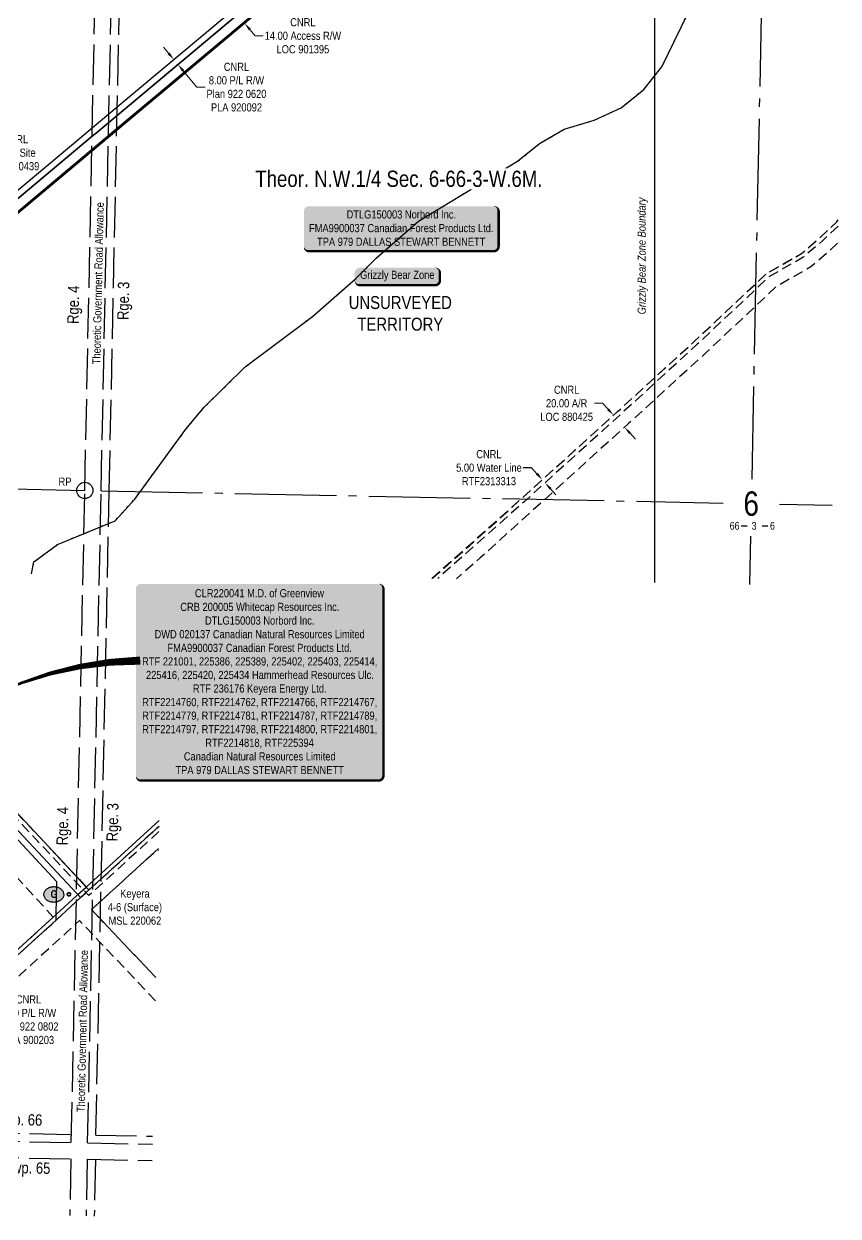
# Model space of a CAD drawing. Extents: x 402981 to 415543, y 6059617 to 6063944.
# Drawn here: x 406216 to 407220, y 6059641 to 6061111 of the extents above; entities that cross this region are included whole.
import ezdxf
from ezdxf.enums import TextEntityAlignment as Align

# ---------------------------------------------------------------- set-up
doc = ezdxf.new("R2010")
doc.units = 0
doc.header["$LTSCALE"] = 5
doc.header["$PDMODE"] = 34
doc.header["$PDSIZE"] = 5
for name, pattern in [('DASHDOT2', [12.7, 6.35, -3.175, 0, -3.175]), ('foc-ACCESSROAD', [3.75, 2.5, -1.25]), ('foc-QUARTERLINE', [33, 25, -3, 2, -3]), ('foc-UNSURVEYED', [12.5, 10, -2.5]), ('foc-WHEELTRACKS', [2, 0.4, -1.6])]:
    doc.linetypes.add(name, pattern=pattern)
doc.layers.get('Defpoints').update_dxf_attribs({"color": 9})
for name, color, linetype in [('10', 1, 'Continuous'), ('35', 37, 'Continuous'), ('9', 3, 'Continuous'), ('AS-SURFACE IMPACT', 7, 'Continuous'), ('AS-WILDLIFE', 131, 'DASHDOT2'), ('AS-WILDLIFE-BLOCK', 131, 'Continuous'), ('C-SYMBOL', 7, 'Continuous'), ('D-TXT', 6, 'Continuous'), ('F-AR', 190, 'foc-ACCESSROAD'), ('F-RW', 190, 'Continuous'), ('F-WS', 190, 'foc-ACCESSROAD'), ('L-QSEC', 8, 'foc-QUARTERLINE'), ('L-ROAD-T', 7, 'Continuous'), ('L-SECLBL', 7, 'Continuous'), ('L-UNS-T', 3, 'Continuous'), ('L-USEC', 7, 'foc-UNSURVEYED'), ('P-PROPOSED', 10, 'Continuous'), ('P-TEMP-BLUE', 160, 'Continuous'), ('T-WATER-P3', 160, 'foc-WHEELTRACKS')]:
    doc.layers.add(name, color=color, linetype=linetype)
for name, color, linetype, lineweight in [('F-AR-T', 190, 'Continuous', 9), ('F-RW-T', 190, 'Continuous', 9), ('F-WS-T', 190, 'Continuous', 9)]:
    doc.layers.add(name, color=color, linetype=linetype, lineweight=lineweight)
doc.styles.add('175L', font='ARIALN.TTF', dxfattribs={"height": 20})
doc.styles.add('240', font='ARIALN.TTF', dxfattribs={"height": 30})
doc.styles.add('80', font='ARIALN.TTF', dxfattribs={"height": 10})
doc.styles.add('80CG', font='ARIALN.TTF', dxfattribs={"height": 10})
doc.styles.add('80L', font='ARIALN.TTF', dxfattribs={"height": 10})
doc.styles.add('BOLD', font='ARIALNB.TTF')
doc.styles.add('foc-LtypeFont', font='ARIALN.TTF', dxfattribs={"height": 7.35})
doc.styles.add('SIMPLEX', font='ARIALN.TTF')
doc.linetypes.add('foc-TOPO-flowdirection-NOLINE', pattern='A,0,[">",foc-LtypeFont,S=0.3,R=0,X=0,Y=-0.945],-20,[">",foc-LtypeFont,S=0.3,R=0,X=0,Y=-0.945],0', length=20)
doc.dimstyles.new('Compass 5 000', dxfattribs={"dimscale": 5, "dimtxt": 9, "dimasz": 2, "dimexe": 0.2, "dimexo": 0.0625, "dimgap": 0.5, "dimtad": 0, "dimtih": 1, "dimtoh": 1, "dimzin": 0, "dimdsep": 46, "dimtxsty": '80CG', "dimcen": 0.1, "dimse1": 1, "dimse2": 1, "dimclrd": 256, "dimclrt": 256, "dimaunit": 1, "dimadec": 4, "dimazin": 0, "dimtfac": 0.06, "dimtofl": 0, "dimtmove": 0, "dimatfit": 1, "dimfxl": 0.2, "dimtolj": 1, "dimtzin": 0, "dimlwd": -1, "dimarcsym": 0})

# ---------------------------------------------------------------- blocks, each defined once
blk = doc.blocks.new('L-SECLBL')
at = {"layer": '9', "color": 7}
for p, q in [((-5.1, -27.8), (-12.3, -27.8)), ((20.7, -27.8), (13.5, -27.8))]:
    blk.add_line(p, q, dxfattribs=at)
at = {"layer": '10', "color": 2, "style": 'SIMPLEX'}
blk.add_attdef('SEC', text='', height=30, dxfattribs=at).set_placement((0, 0), align=Align.MIDDLE)
at = {"layer": '10', "color": 5, "style": '80L'}
blk.add_attdef('TWP', text='', height=9.5, dxfattribs=at).set_placement((-14.4, -27.4), align=Align.MIDDLE_RIGHT)
blk.add_attdef('RGE', text='', height=9.5, dxfattribs=at).set_placement((3.6, -27.4), align=Align.MIDDLE_CENTER)
blk.add_attdef('MER', text='', height=9.5, dxfattribs=at).set_placement((23.2, -27.4), align=Align.MIDDLE_LEFT)
blk = doc.blocks.new('*D561')
at = {"layer": 'Defpoints', "color": 0, "transparency": 16777216}
for p in [(406976.6, 6060658.7), (406990.1, 6060643.9), (406943.1, 6060628.1)]:
    blk.add_point(p, dxfattribs=at)
at = {"layer": 'F-AR-T', "transparency": 16777216}
for p, q in [((406929.6, 6060642.9), (406919.6, 6060642.9)), ((406936.4, 6060635.5), (406929.6, 6060642.9)), ((406963.4, 6060606), (406970.1, 6060598.6))]:
    blk.add_line(p, q, dxfattribs=at)
for points in [[(406937.6, 6060636.6), (406935.2, 6060634.4), (406943.1, 6060628.1)], [(406964.6, 6060607.1), (406962.2, 6060604.9), (406956.6, 6060613.4)]]:
    blk.add_solid(points, dxfattribs=at)
at = {"layer": 'F-AR-T', "transparency": 16777216, "insert": (406885.3, 6060642.9), "char_height": 10, "attachment_point": 5, "style": '80CG'}
blk.add_mtext('\\A1;CNRL\\P20.00 A/R\\PLOC 880425', dxfattribs=at)
blk = doc.blocks.new('*D576')
at = {"layer": 'Defpoints', "color": 0, "transparency": 16777216}
for p in [(406479.4, 6061122.1), (406488.4, 6061111.4), (406488.4, 6061111.3)]:
    blk.add_point(p, dxfattribs=at)
at = {"layer": 'F-AR-T', "transparency": 16777216}
for p, q in [((406473, 6061129.8), (406466.6, 6061137.4)), ((406494.9, 6061103.7), (406501.3, 6061096)), ((406501.3, 6061096), (406511.3, 6061096))]:
    blk.add_line(p, q, dxfattribs=at)
for points in [[(406474.3, 6061130.8), (406471.8, 6061128.7), (406479.5, 6061122.1)], [(406496.1, 6061104.8), (406493.6, 6061102.6), (406488.4, 6061111.4)]]:
    blk.add_solid(points, dxfattribs=at)
at = {"layer": 'F-AR-T', "transparency": 16777216, "insert": (406560.2, 6061096), "char_height": 10, "attachment_point": 5, "style": '80CG'}
blk.add_mtext('\\A1;CNRL\\P14.00 Access R/W\\PLOC 901395', dxfattribs=at)
blk = doc.blocks.new('*D647')
at = {"layer": 'Defpoints', "color": 0, "transparency": 16777216}
for p in [(406142.9, 6059909.3), (406146.2, 6059905.6), (406149.7, 6059908.8)]:
    blk.add_point(p, dxfattribs=at)
at = {"layer": 'F-RW-T', "transparency": 16777216}
for p, q in [((406139.5, 6059919.8), (406132.8, 6059927.2)), ((406156.4, 6059901.4), (406173.3, 6059882.9)), ((406173.3, 6059882.9), (406183.3, 6059882.9))]:
    blk.add_line(p, q, dxfattribs=at)
for points in [[(406140.8, 6059921), (406138.3, 6059918.7), (406146.3, 6059912.5)], [(406157.6, 6059902.5), (406155.2, 6059900.3), (406149.7, 6059908.8)]]:
    blk.add_solid(points, dxfattribs=at)
at = {"layer": 'F-RW-T', "transparency": 16777216, "insert": (406222, 6059882.9), "char_height": 10, "attachment_point": 5, "style": '80CG'}
blk.add_mtext('\\A1;CNRL\\P5.00 P/L R/W\\PPlan 922 0802\\PPLA 900203', dxfattribs=at)
blk = doc.blocks.new('*D650')
at = {"layer": 'Defpoints', "color": 0, "transparency": 16777216}
for p in [(406400.1, 6061066.1), (406405.2, 6061059.9), (406406.1, 6061060.7)]:
    blk.add_point(p, dxfattribs=at)
at = {"layer": 'F-RW-T', "transparency": 16777216}
for p, q in [((406394.6, 6061074.5), (406388.2, 6061082.1)), ((406412.6, 6061053), (406429.6, 6061032.7)), ((406429.6, 6061032.7), (406439.6, 6061032.7))]:
    blk.add_line(p, q, dxfattribs=at)
for points in [[(406395.9, 6061075.5), (406393.3, 6061073.4), (406401, 6061066.8)], [(406413.8, 6061054.1), (406411.3, 6061051.9), (406406.1, 6061060.7)]]:
    blk.add_solid(points, dxfattribs=at)
at = {"layer": 'F-RW-T', "transparency": 16777216, "insert": (406478.3, 6061032.7), "char_height": 10, "attachment_point": 5, "style": '80CG'}
blk.add_mtext('\\A1;CNRL\\P8.00 P/L R/W\\PPlan 922 0620\\PPLA 920092', dxfattribs=at)
blk = doc.blocks.new('*U662')
h = blk.add_hatch(color=255)
edge = h.paths.add_edge_path()
edge.add_line((-146.5, -122), (146.5, -122))
edge.add_arc((146.5, -116), 6, 270, 360)
edge.add_line((152.5, -116), (152.5, 114.5))
edge.add_arc((146.5, 114.5), 6, 0, 90)
edge.add_line((146.5, 120.5), (-146.5, 120.5))
edge.add_arc((-146.5, 114.5), 6, 90, 180)
edge.add_line((-152.5, 114.5), (-152.5, -116))
edge.add_arc((-146.5, -116), 6, 180, 270)
at = {"color": 44, "flags": 128}
blk.add_lwpolyline([(-146.5, -122, 3, 3, 0), (146.5, -122, 3, 3, 0.414214), (152.5, -116, 3, 3, 0), (152.5, 114.5, 3, 0, 0.414214), (146.5, 120.5, 0, 0, 0), (-146.5, 120.5, 0, 0, 0.414214), (-152.5, 114.5, 0, 0, 0), (-152.5, -116, 0, 3, 0.414214)], format="xyseb", close=True, dxfattribs=at)
at = {"color": 44, "style": '80'}
blk.add_attdef('ENTER_TEXT_001', (-36, -5), '', height=10, dxfattribs=at)
blk = doc.blocks.new('*U679')
h = blk.add_hatch(color=255)
edge = h.paths.add_edge_path()
edge.add_line((-114, -28.5), (114, -28.5))
edge.add_arc((114, -22.5), 6, 270, 360)
edge.add_line((120, -22.5), (120, 21))
edge.add_arc((114, 21), 6, 0, 90)
edge.add_line((114, 27), (-114, 27))
edge.add_arc((-114, 21), 6, 90, 180)
edge.add_line((-120, 21), (-120, -22.5))
edge.add_arc((-114, -22.5), 6, 180, 270)
at = {"color": 44, "flags": 128}
blk.add_lwpolyline([(-114, -28.5, 3, 3, 0), (114, -28.5, 3, 3, 0.414214), (120, -22.5, 3, 3, 0), (120, 21, 3, 0, 0.414214), (114, 27, 0, 0, 0), (-114, 27, 0, 0, 0.414214), (-120, 21, 0, 0, 0), (-120, -22.5, 0, 3, 0.414214)], format="xyseb", close=True, dxfattribs=at)
at = {"color": 44, "style": '80'}
blk.add_attdef('ENTER_TEXT_001', (-36, -5), '', height=10, dxfattribs=at)
blk = doc.blocks.new('*U688')
h = blk.add_hatch(color=255)
edge = h.paths.add_edge_path()
edge.add_line((-46.5, -11.5), (46.5, -11.5))
edge.add_arc((46.5, -5.5), 6, 270, 360)
edge.add_line((52.5, -5.5), (52.5, 4))
edge.add_arc((46.5, 4), 6, 0, 90)
edge.add_line((46.5, 10), (-46.5, 10))
edge.add_arc((-46.5, 4), 6, 90, 180)
edge.add_line((-52.5, 4), (-52.5, -5.5))
edge.add_arc((-46.5, -5.5), 6, 180, 270)
at = {"color": 131, "flags": 128}
blk.add_lwpolyline([(-46.5, -11.5, 3, 3, 0), (46.5, -11.5, 3, 3, 0.414214), (52.5, -5.5, 3, 3, 0), (52.5, 4, 3, 0, 0.414214), (46.5, 10, 0, 0, 0), (-46.5, 10, 0, 0, 0.414214), (-52.5, 4, 0, 0, 0), (-52.5, -5.5, 0, 3, 0.414214)], format="xyseb", close=True, dxfattribs=at)
at = {"color": 131, "style": '80'}
blk.add_attdef('ENTER_TEXT_001', (-36, -5), '', height=10, dxfattribs=at)
blk = doc.blocks.new('AA')
at = {"const_width": 4}
blk.add_lwpolyline([(-1, 0, 1), (1, 0, 1)], format="xyb", close=True, dxfattribs=at)
blk.add_circle((0, 0), 2)
blk = doc.blocks.new('Route_Letters')
h = blk.add_hatch(color=255)
h.dxf.hatch_style = 1
edge = h.paths.add_edge_path()
edge.add_ellipse((-0.1, 0.5), major_axis=(-12, 0), ratio=0.789318, start_angle=0, end_angle=360)
at = {"color": 5}
blk.add_open_spline([(-12.3, 0.5), (-12.3, -0.3), (-12.2, -1), (-11.7, -2.8), (-11.1, -3.9), (-9.6, -5.8), (-8.5, -6.7), (-6.2, -8), (-4.9, -8.5), (-2.1, -9.2), (-0.7, -9.3), (2.2, -9.1), (3.6, -8.8), (6.3, -7.9), (7.5, -7.2), (9.5, -5.6), (10.4, -4.6), (11.6, -2.5), (12, -1.4), (12.2, 0.9), (12, 2.1), (11.2, 4.3), (10.5, 5.4), (8.8, 7.2), (7.7, 8), (5.3, 9.2), (3.9, 9.7), (1.1, 10.2), (-0.4, 10.2), (-3.2, 9.9), (-4.6, 9.6), (-7.2, 8.5), (-8.3, 7.7), (-10.2, 6), (-11, 5), (-12, 2.9), (-12.3, 1.7), (-12.3, 0.5), (-12.3, 0.5), (-12.3, 0.5)], degree=3, knots=[0, 0, 0, 0, 0.219529, 0.219529, 0.575727, 0.575727, 0.931924, 0.931924, 1.288121, 1.288121, 1.644318, 1.644318, 2.000515, 2.000515, 2.356712, 2.356712, 2.712909, 2.712909, 3.069107, 3.069107, 3.425304, 3.425304, 3.781501, 3.781501, 4.137698, 4.137698, 4.493895, 4.493895, 4.850092, 4.850092, 5.20629, 5.20629, 5.562487, 5.562487, 5.918684, 5.918684, 6.274881, 6.274881, 6.283185, 6.283185, 6.283185, 6.283185], dxfattribs=at)
at = {"color": 14, "style": 'BOLD'}
blk.add_attdef('A', text='', height=9.5, dxfattribs=at).set_placement((0.2, 1), align=Align.MIDDLE)
blk = doc.blocks.new('RP')
at = {"layer": '35', "color": 3}
blk.add_circle((0, 0), 10, dxfattribs=at)
at = {"layer": '35', "color": 3, "style": '80'}
blk.add_attdef('RP_001', (-32.4, 5.8), '', height=10, dxfattribs=at)
blk = doc.blocks.new('*D815')
at = {"layer": 'Defpoints', "color": 0, "transparency": 16777216}
for p in [(406855.3, 6060548.6), (406858.1, 6060551.1), (406861.4, 6060547.4)]:
    blk.add_point(p, dxfattribs=at)
at = {"layer": 'P-TEMP-BLUE', "transparency": 16777216}
for p, q in [((406841.9, 6060563.5), (406831.9, 6060563.5)), ((406848.6, 6060556.1), (406841.9, 6060563.5)), ((406865.4, 6060537.5), (406872.1, 6060530.1))]:
    blk.add_line(p, q, dxfattribs=at)
for points in [[(406849.9, 6060557.2), (406847.4, 6060554.9), (406855.3, 6060548.6)], [(406866.6, 6060538.6), (406864.2, 6060536.4), (406858.7, 6060544.9)]]:
    blk.add_solid(points, dxfattribs=at)
at = {"layer": 'P-TEMP-BLUE', "transparency": 16777216, "insert": (406789.5, 6060563.5), "char_height": 10, "attachment_point": 5, "style": '80CG'}
blk.add_mtext('\\A1;CNRL\\P5.00 Water Line\\PRTF2313313', dxfattribs=at)

msp = doc.modelspace()

# ---------------------------------------------------------------- hatches: boundary and pattern name
at = {"layer": 'P-PROPOSED'}
h = msp.add_hatch(color=256, dxfattribs=at)
h.dxf.hatch_style = 1
h.paths.add_polyline_path([(405711.676, 6060412.872), (405687.843, 6060441.478), (405706.61, 6060457.113), (405803.065, 6060532.605), (405813.105, 6060541.999), (405979.699, 6060363.944), (405987.007, 6060370.781), (405823.829, 6060545.215), (405824.572, 6060557.669), (406049.226, 6060745.913), (406298.731, 6060955.012), (406329.433, 6060980.739), (406749.138, 6061332.443), (406919.497, 6061475.211), (406924.276, 6061586.789), (406936.926, 6061603.998), (406955.675, 6061603.606), (406958.907, 6061749.32), (406930.034, 6061749.954), (406883.389, 6061771.388), (406834.997, 6061883.756), (406896.892, 6061978.326), (406916.788, 6062008.728), (406887.078, 6062121.646), (406828.198, 6062198.542), (406685.44, 6062370.435), (406686.875, 6062385.999), (406693.712, 6062391.674), (406701.388, 6062398.044), (406703.745, 6062400.006), (406610.996, 6062511.682), (406604.576, 6062519.413), (406578.151, 6062551.231), (406556.982, 6062533.667), (406549.286, 6062534.374), (406400.839, 6062713.122), (406402.726, 6062734.347), (406394.899, 6062743.656), (406383.465, 6062734.043), (406365.985, 6062755.091), (406336.552, 6062790.499), (406288.711, 6062847.852), (406279.286, 6062859.474), (406269.84, 6062871.123), (406206.118, 6062949.712), (406181.037, 6062980.445), (406177.201, 6062985.179), (406167.776, 6062996.794), (405948.445, 6063267.118), (405878.985, 6063254.591), (405836.062, 6063258.424), (405836.24, 6063260.416), (405878.895, 6063256.607), (405949.253, 6063269.296), (406169.329, 6062998.054), (406178.755, 6062986.438), (406182.589, 6062981.707), (406207.669, 6062950.974), (406271.393, 6062872.383), (406280.84, 6062860.734), (406290.256, 6062849.122), (406338.089, 6062791.779), (406367.524, 6062756.368), (406383.718, 6062736.868), (406395.143, 6062746.474), (406404.791, 6062734.998), (406402.904, 6062713.766), (406550.295, 6062536.29), (406556.341, 6062535.734), (406578.412, 6062554.047), (406606.114, 6062520.69), (406612.535, 6062512.959), (406706.56, 6062399.747), (406702.666, 6062396.506), (406694.99, 6062390.135), (406688.791, 6062384.989), (406687.507, 6062371.076), (406829.762, 6062199.789), (406888.91, 6062122.543), (406918.949, 6062008.377), (406898.565, 6061977.231), (406837.259, 6061883.56), (406884.922, 6061772.885), (406930.493, 6061751.944), (406960.951, 6061751.275), (406957.631, 6061601.565), (406937.923, 6061601.977), (406926.248, 6061586.095), (406921.457, 6061474.244), (406750.423, 6061330.91), (406330.717, 6060979.206), (406300.016, 6060953.479), (406050.51, 6060744.38), (405826.517, 6060556.69), (405825.877, 6060545.953), (405989.833, 6060370.687), (405979.605, 6060361.117), (405813.011, 6060539.172), (405804.367, 6060531.085), (405707.867, 6060455.557), (405690.66, 6060441.222), (405713.213, 6060414.152)])

# ---------------------------------------------------------------- linework, layer by layer
at = {"layer": 'AS-SURFACE IMPACT', "color": 44, "flags": 128}
msp.add_lwpolyline([(406146.393, 6060266.074, 0, 9.996, -0.13114637), (406359.611, 6060325.693, 0, 0, 0)], format="xyseb", dxfattribs=at)
at = {"layer": 'AS-WILDLIFE', "const_width": 2, "flags": 128}
msp.add_lwpolyline([(405448.474, 6063348.749), (406993.795, 6062355.327), (406993.795, 6060421.621)], dxfattribs=at)
at = {"layer": 'F-AR', "color": 160, "flags": 128}
for points in [[(406719.035, 6060427.042), (406829.091, 6060524.873), (406948.073, 6060632.624), (407042.847, 6060719.312), (407131.659, 6060802.834), (407174.744, 6060827.544), (407197.292, 6060847.034), (407218.323, 6060866.83), (407219.974, 6060869.516)], [(407219.806, 6060861.362), (407200.64, 6060843.322), (407177.648, 6060823.448), (407134.655, 6060798.791), (407046.246, 6060715.648), (406951.437, 6060628.928), (406832.428, 6060521.153), (406726.394, 6060426.897)], [(406382.674, 6060114.795), (406296.228, 6060035.875), (406124.9, 6060219.001), (406118.327, 6060212.851), (405811.529, 6060540.756), (405647.636, 6060405.378), (405620.999, 6060434.294), (405616.125, 6060449.796), (405622.265, 6060461.476), (405712.983, 6060537.918), (405716.203, 6060534.096), (405626.086, 6060458.46), (405621.496, 6060449.272), (405625.25, 6060436.662), (405647.766, 6060412.595), (405811.983, 6060546.283), (406118.562, 6060219.915), (406125.135, 6060226.065), (406296.505, 6060042.895), (406382.817, 6060121.693)]]:
    msp.add_lwpolyline(points, dxfattribs=at)
at = {"layer": 'F-AR', "flags": 128}
for points in [[(406719.895, 6060427.025), (406728.161, 6060434.277), (406765.482, 6060467.28), (406829.091, 6060524.873), (406948.073, 6060632.624), (407042.847, 6060719.312), (407118.327, 6060790.297), (407131.659, 6060802.834), (407174.744, 6060827.544), (407197.292, 6060847.034), (407218.323, 6060866.83), (407219.974, 6060869.516)], [(407219.375, 6060840.356), (407210.69, 6060832.181), (407186.365, 6060811.155), (407143.647, 6060786.656), (407117.752, 6060762.305), (407056.446, 6060704.649), (406961.532, 6060617.834), (406858.248, 6060524.299), (406778.818, 6060452.377), (406749.488, 6060426.441)], [(405877.247, 6059650.415), (405872.713, 6059655.829), (405875.283, 6059658.177), (405886.529, 6059668.447), (405889.206, 6059670.893), (405892.433, 6059673.839), (405894.885, 6059676.08), (405897.773, 6059678.718), (405911.277, 6059691.05), (405941.563, 6059718.705), (405959.472, 6059735.068), (405963.164, 6059738.44), (405973.802, 6059748.151), (406176.105, 6059932.924), (406190.869, 6059946.411), (406255.859, 6060005.771), (406280.869, 6060028.613), (406286.173, 6060033.458), (406296.505, 6060042.895), (406311.618, 6060056.699), (406382.817, 6060121.727)], [(406382.246, 6060094.121), (406311.047, 6060029.092), (406309.992, 6060028.129), (406299.67, 6060018.701), (406310.592, 6060007.147), (406378.948, 6059934.846)], [(406378.359, 6059906.37), (406310.003, 6059978.668), (406284.904, 6060005.215), (406280.297, 6060001.007), (406269.346, 6059991.004), (406171.008, 6059901.184), (406002.743, 6059747.501), (405970.503, 6059718.054), (405955.06, 6059703.957), (405904.407, 6059657.693), (405895.977, 6059649.99)]]:
    msp.add_lwpolyline(points, dxfattribs=at)
at = {"layer": 'F-RW'}
for points in [[(406750.423, 6061330.91), (406330.717, 6060979.206), (406300.016, 6060953.479), (406050.51, 6060744.38)], [(406188.499, 6060888.722), (406300.621, 6060982.681), (406331.322, 6061008.411), (406716.955, 6061331.571)], [(406729.129, 6061331.331), (406331.102, 6060997.791), (406305.759, 6060976.553), (406300.401, 6060972.062), (406192.439, 6060881.586)], [(406192.44, 6060881.584), (406300.401, 6060972.062), (406305.759, 6060976.553), (406331.102, 6060997.791), (406729.13, 6061331.33)], [(405811.529, 6060540.756), (406281.082, 6060038.9), (406282.758, 6060037.108), (406286.173, 6060033.458), (406280.869, 6060028.613), (406280.869, 6060028.613), (406255.859, 6060005.771), (406256.015, 6060012.683), (406256.934, 6060053), (406166.816, 6060149.315)], [(406025.468, 6060332.595), (406281.496, 6060058.939), (406293.091, 6060046.545), (406296.505, 6060042.895), (406296.505, 6060042.895), (406286.173, 6060033.458), (406282.758, 6060037.108), (406281.081, 6060038.9), (405811.529, 6060540.756)], [(406382.817, 6060121.727), (406311.618, 6060056.699), (406296.505, 6060042.895), (406286.173, 6060033.458), (406280.869, 6060028.613), (406255.859, 6060005.771), (406190.868, 6059946.412), (406176.105, 6059932.924), (405973.802, 6059748.151), (405963.165, 6059738.44), (405959.472, 6059735.067), (405941.563, 6059718.705), (405911.278, 6059691.049), (405897.773, 6059678.717), (405894.885, 6059676.079), (405892.433, 6059673.839), (405889.206, 6059670.893), (405885.249, 6059670.461), (405868.525, 6059668.637), (405862.522, 6059667.983), (405842.509, 6059651.204)], [(406187.497, 6059950.1), (406252.488, 6060009.462), (406256.015, 6060012.683), (406281.011, 6060035.507), (406282.758, 6060037.108), (406293.09, 6060046.545), (406311.761, 6060063.598), (406382.96, 6060128.627)]]:
    msp.add_lwpolyline(points, dxfattribs=at)
at = {"layer": 'F-WS', "flags": 128}
msp.add_lwpolyline([(406166.075, 6059930.532), (406086.337, 6059857.702), (406076.231, 6059868.769), (406066.123, 6059879.844), (405998.681, 6059953.701), (406164.823, 6060105.445), (406242.359, 6060020.527), (406252.488, 6060009.462), (406187.497, 6059950.1), (406172.734, 6059936.613), (406166.075, 6059930.532)], close=True, dxfattribs=at)
msp.add_lwpolyline([(406378.948, 6059934.847), (406310.593, 6060007.147), (406299.67, 6060018.701), (406309.992, 6060028.129), (406311.047, 6060029.092), (406380.858, 6060092.85), (406382.19, 6060091.441)], dxfattribs=at)
at = {"layer": 'L-QSEC'}
for p, q in [((407129.271, 6061323.45), (407113.38, 6060549.288)), ((405524.858, 6060552.742), (406291.362, 6060535.499)), ((406311.478, 6060535.102), (407078.227, 6060519.973)), ((407147.496, 6060518.606), (407212.744, 6060517.319)), ((407111.943, 6060479.303), (407110.712, 6060419.314))]:
    msp.add_line(p, q, dxfattribs=at)
at = {"layer": 'L-USEC'}
for p, q in [((406291.362, 6060535.499), (406308.012, 6061339.66)), ((406311.478, 6060535.083), (406328.128, 6061339.243)), ((406321.518, 6060534.904), (406338.168, 6061339.064)), ((406274.714, 6059731.351), (406291.362, 6060535.499)), ((406294.83, 6059730.954), (406311.478, 6060535.083)), ((406305.079, 6059740.796), (406321.518, 6060534.904)), ((405473.355, 6059749.382), (406274.714, 6059731.351)), ((405473.532, 6059759.424), (406274.922, 6059741.391)), ((406305.079, 6059740.796), (406374.903, 6059739.419)), ((405472.903, 6059729.267), (406274.298, 6059711.235)), ((406294.83, 6059730.954), (406374.695, 6059729.378)), ((406274.298, 6059711.235), (406272.853, 6059641.433)), ((406294.414, 6059710.838), (406292.968, 6059640.977)), ((406294.414, 6059710.838), (406374.278, 6059709.263)), ((406304.454, 6059710.64), (406303.008, 6059640.749))]:
    msp.add_line(p, q, dxfattribs=at)
at = {"layer": 'P-PROPOSED', "flags": 128}
for points in [[(406049.226, 6060745.913), (406298.731, 6060955.012), (406329.433, 6060980.739), (406749.138, 6061332.443)], [(406750.423, 6061330.91), (406330.717, 6060979.206), (406300.016, 6060953.479), (406050.51, 6060744.38)]]:
    msp.add_lwpolyline(points, dxfattribs=at)
at = {"layer": 'T-WATER-P3', "flags": 128}
msp.add_lwpolyline([(406225.56, 6060432.637), (406228.672, 6060447.488), (406257.654, 6060468.974), (406328.59, 6060498.111), (406352.861, 6060524.726), (406416.075, 6060610.936), (406439.037, 6060638.395), (406489.089, 6060687.863), (406571.903, 6060749.9), (406625.229, 6060796.429), (406650.508, 6060821.795), (406702.763, 6060867.605), (406824.7, 6060941.259), (406851.958, 6060963.087), (406882.279, 6060980.882), (406919.346, 6060991.812), (406952.441, 6061007.322), (406980.409, 6061029.824), (407002.745, 6061057.653), (407067.455, 6061191.44), (407102.975, 6061256.761), (407114.714, 6061294.469), (407140.178, 6061418.204), (407138.544, 6061463.849), (407124.869, 6061546.534), (407102.46, 6061594.992)], dxfattribs=at)
at = {"layer": 'T-WATER-P3', "linetype": 'foc-TOPO-flowdirection-NOLINE', "flags": 128}
msp.add_lwpolyline([(406225.56, 6060432.637), (406228.672, 6060447.488), (406257.654, 6060468.974), (406328.59, 6060498.111), (406352.861, 6060524.726), (406416.075, 6060610.936), (406439.037, 6060638.395), (406489.089, 6060687.863), (406571.903, 6060749.9), (406625.229, 6060796.429), (406650.508, 6060821.795), (406702.763, 6060867.605), (406824.7, 6060941.259), (406851.958, 6060963.087), (406882.279, 6060980.882), (406919.346, 6060991.812), (406952.441, 6061007.322), (406980.409, 6061029.824), (407002.745, 6061057.653), (407067.455, 6061191.44), (407102.975, 6061256.761), (407114.714, 6061294.469), (407140.178, 6061418.204), (407138.544, 6061463.849), (407124.869, 6061546.534), (407102.46, 6061594.992)], dxfattribs=at)

# ---------------------------------------------------------------- block references
msp.add_blockref('RP', (406291.362, 6060535.499)).add_auto_attribs({'RP_001': 'RP'})
at = {"xscale": 0.9992111562800102, "yscale": 0.9992111562800102, "zscale": 0.9992111562800102}
msp.add_blockref('Route_Letters', (406253.25, 6060036.859), dxfattribs=at).add_auto_attribs({'A': 'G'})
msp.add_blockref('AA', (406271.757, 6060037.554), dxfattribs=at)
at = {"layer": 'AS-SURFACE IMPACT'}
ref = msp.add_blockref('*U679', (406681.449, 6060858.908), dxfattribs=at)
ref.add_attrib('ENTER_TEXT_001', 'DTLG150003 Norbord Inc.', (406614.011, 6060870.749), dxfattribs={"layer": '0', "color": 44, "height": 10, "style": '80'})
ref.add_attrib('ENTER_TEXT_002', 'FMA9900037 Canadian Forest Products Ltd.', (406567.783, 6060853.905), dxfattribs={"layer": '0', "color": 44, "height": 10, "style": '80'})
ref.add_attrib('ENTER_TEXT_003', 'TPA 979 DALLAS STEWART BENNETT', (406577.656, 6060837.061), dxfattribs={"layer": '0', "color": 44, "height": 10, "style": '80'})
ref = msp.add_blockref('*U662', (406506.912, 6060299.766), dxfattribs=at)
ref.add_attrib('ENTER_TEXT_001', 'CLR220041 M.D. of Greenview', (406427.099, 6060403.771), dxfattribs={"layer": '0', "color": 44, "height": 10, "style": '80'})
ref.add_attrib('ENTER_TEXT_002', 'CRB 200005 Whitecap Resources Inc.', (406409.067, 6060386.927), dxfattribs={"layer": '0', "color": 44, "height": 10, "style": '80'})
ref.add_attrib('ENTER_TEXT_003', 'DTLG150003 Norbord Inc.', (406439.473, 6060370.083), dxfattribs={"layer": '0', "color": 44, "height": 10, "style": '80'})
ref.add_attrib('ENTER_TEXT_004', 'DWD 020137 Canadian Natural Resources Limited', (406377.328, 6060353.239), dxfattribs={"layer": '0', "color": 44, "height": 10, "style": '80'})
ref.add_attrib('ENTER_TEXT_005', 'FMA9900037 Canadian Forest Products Ltd.', (406393.245, 6060336.395), dxfattribs={"layer": '0', "color": 44, "height": 10, "style": '80'})
ref.add_attrib('ENTER_TEXT_006', 'RTF 221001, 225386, 225389, 225402, 225403, 225414,', (406362.048, 6060319.687), dxfattribs={"layer": '0', "color": 44, "height": 10, "style": '80'})
ref.add_attrib('ENTER_TEXT_007', '225416, 225420, 225434 Hammerhead Resources Ulc.', (406366.816, 6060302.98), dxfattribs={"layer": '0', "color": 44, "height": 10, "style": '80'})
ref.add_attrib('ENTER_TEXT_008', 'RTF 236176 Keyera Energy Ltd.', (406424.494, 6060286.272), dxfattribs={"layer": '0', "color": 44, "height": 10, "style": '80'})
ref.add_attrib('ENTER_TEXT_009', 'RTF2214760, RTF2214762, RTF2214766, RTF2214767,', (406362.099, 6060269.564), dxfattribs={"layer": '0', "color": 44, "height": 10, "style": '80'})
ref.add_attrib('ENTER_TEXT_010', 'RTF2214779, RTF2214781, RTF2214787, RTF2214789,', (406362.099, 6060252.857), dxfattribs={"layer": '0', "color": 44, "height": 10, "style": '80'})
ref.add_attrib('ENTER_TEXT_011', 'RTF2214797, RTF2214798, RTF2214800, RTF2214801,', (406362.099, 6060236.149), dxfattribs={"layer": '0', "color": 44, "height": 10, "style": '80'})
ref.add_attrib('ENTER_TEXT_012', 'RTF2214818, RTF225394', (406439.893, 6060219.442), dxfattribs={"layer": '0', "color": 44, "height": 10, "style": '80'})
ref.add_attrib('ENTER_TEXT_013', 'Canadian Natural Resources Limited', (406413.457, 6060202.598), dxfattribs={"layer": '0', "color": 44, "height": 10, "style": '80'})
ref.add_attrib('ENTER_TEXT_014', 'TPA 979 DALLAS STEWART BENNETT', (406403.119, 6060185.754), dxfattribs={"layer": '0', "color": 44, "height": 10, "style": '80'})
at = {"layer": 'AS-WILDLIFE-BLOCK'}
ref = msp.add_blockref('*U688', (406676.637, 6060799.957), dxfattribs=dict(at, xscale=0.999617, yscale=0.999617, zscale=0.999617))
ref.add_attrib('ENTER_TEXT_001', 'Grizzly Bear Zone', (406630.744, 6060796.34), dxfattribs={"layer": '0', "color": 131, "height": 9.99617, "style": '80'})
at = {"layer": 'L-SECLBL'}
msp.add_blockref('L-SECLBL', (407112.763, 6060519.293), dxfattribs=at).add_auto_attribs({'SEC': '6', 'TWP': '66', 'RGE': '3', 'MER': '6'})

# ---------------------------------------------------------------- texts
at = {"layer": 'AS-WILDLIFE', "insert": (406979.275, 6060824.574), "char_height": 10, "attachment_point": 5, "rotation": 89.999999, "style": '240'}
msp.add_mtext_dynamic_manual_height_columns('{\\fArial Narrow|b0|i1|c0|p34;Grizzly Bear Zone Boundary}', width=144.64373, gutter_width=44.981, heights=[0], dxfattribs=at)
at = {"layer": 'D-TXT', "color": 3, "char_height": 14, "attachment_point": 1, "style": '80L'}
for s, width, insert, rotation in [('Rge. 3', 63.83434, (406331.231, 6060745.756), 88.813846), ('Rge. 4', 63.83434, (406269.619, 6060740.913), 88.813846), ('Rge. 3', 63.83434, (406317.923, 6060102.953), 88.813846), ('Rge. 4', 63.83434, (406256.311, 6060098.11), 88.813846), ('Twp. 66', 56.37421, (406182.037, 6059767.469), 358.710927), ('Twp. 65', 56.49831, (406192.044, 6059708.064), 358.710927)]:
    msp.add_mtext_dynamic_manual_height_columns(s, width=width, gutter_width=47.48, heights=[0], dxfattribs=dict(at, insert=insert, rotation=rotation))
at = {"layer": 'F-WS-T', "char_height": 10, "attachment_point": 5, "style": '80CG'}
for s, insert in [('\\A1;CNRL\\PRiser Site\\PPIL 120439', (406205.936, 6060951.83)), ('\\A1;Keyera\\P4-6 (Surface)\\PMSL 220062', (406353.122, 6060021.671))]:
    msp.add_mtext(s, dxfattribs=dict(at, insert=insert))
at = {"layer": 'L-ROAD-T', "style": '80L'}
for p in [(406307.7, 6060790.98), (406288.362, 6059868.935)]:
    msp.add_text('Theoretic Government Road Allowance', height=9.99581, rotation=88.793832, dxfattribs=at).set_placement(p, align=Align.MIDDLE_CENTER)
at = {"layer": 'L-UNS-T', "color": 3, "insert": (406680.233, 6060753.701), "char_height": 16, "attachment_point": 5, "style": '80L'}
msp.add_mtext_dynamic_manual_height_columns('UNSURVEYED TERRITORY', width=126.36078, gutter_width=47.48, heights=[0], dxfattribs=at)

# ---------------------------------------------------------------- dimensions: what is measured, and where the dimension line sits
at = {"layer": 'F-AR-T'}
dim = msp.add_aligned_dim(p1=(406479.396, 6061122.058), p2=(406488.386, 6061111.329), distance=0.074, text='CNRL\\P14.00 Access R/W\\PLOC 901395', dimstyle='Compass 5 000', dxfattribs=at)
dim.commit()
dim.dimension.update_dxf_attribs({"geometry": '*D576', "text_midpoint": (406560.242, 6061096.048)})
dim = msp.add_linear_dim(base=(406943.142, 6060628.114), p1=(406990.071, 6060643.938), p2=(406976.574, 6060658.694), angle=132.448346, text='CNRL\\P20.00 A/R\\PLOC 880425', dimstyle='Compass 5 000', dxfattribs=at)
dim.commit()
dim.dimension.update_dxf_attribs({"geometry": '*D561', "text_midpoint": (406885.308, 6060642.872), "dimtype": 161})
at = {"layer": 'F-RW-T'}
for base, p1, p2, angle, text, picture, middle in [((406406.147, 6061060.677), (406400.106, 6061066.053), (406405.245, 6061059.921), 309.962314, 'CNRL\\P8.00 P/L R/W\\PPlan 922 0620\\PPLA 920092', '*D650', (406478.326, 6061032.687)), ((406149.651, 6059908.763), (406142.868, 6059909.335), (406146.238, 6059905.645), 312.406931, 'CNRL\\P5.00 P/L R/W\\PPlan 922 0802\\PPLA 900203', '*D647', (406222.014, 6059882.859))]:
    dim = msp.add_linear_dim(base=base, p1=p1, p2=p2, angle=angle, text=text, dimstyle='Compass 5 000', dxfattribs=at)
    dim.commit()
    dim.dimension.update_dxf_attribs({"geometry": picture, "text_midpoint": middle, "dimtype": 161})
at = {"layer": 'P-TEMP-BLUE'}
dim = msp.add_aligned_dim(p1=(406861.408, 6060547.397), p2=(406858.053, 6060551.102), distance=3.663, text='CNRL\\P5.00 Water Line\\PRTF2313313', dimstyle='Compass 5 000', dxfattribs=at)
dim.commit()
dim.dimension.update_dxf_attribs({"geometry": '*D815', "text_midpoint": (406789.451, 6060563.468)})

# ---------------------------------------------------------------- next in the draw order: texts
at = {"layer": 'C-SYMBOL', "color": 3, "insert": (406678.509, 6060929.713), "char_height": 20, "width": 353.98363, "attachment_point": 2, "style": '175L', "bg_fill": 3, "box_fill_scale": 1.15, "bg_fill_color": 256, "bg_fill_true_color": 256, "bg_fill_transparency": 0}
msp.add_mtext('Theor. N.W.1/4 Sec. 6-66-3-W.6M.', dxfattribs=at)

doc.saveas('drawing.dxf')
